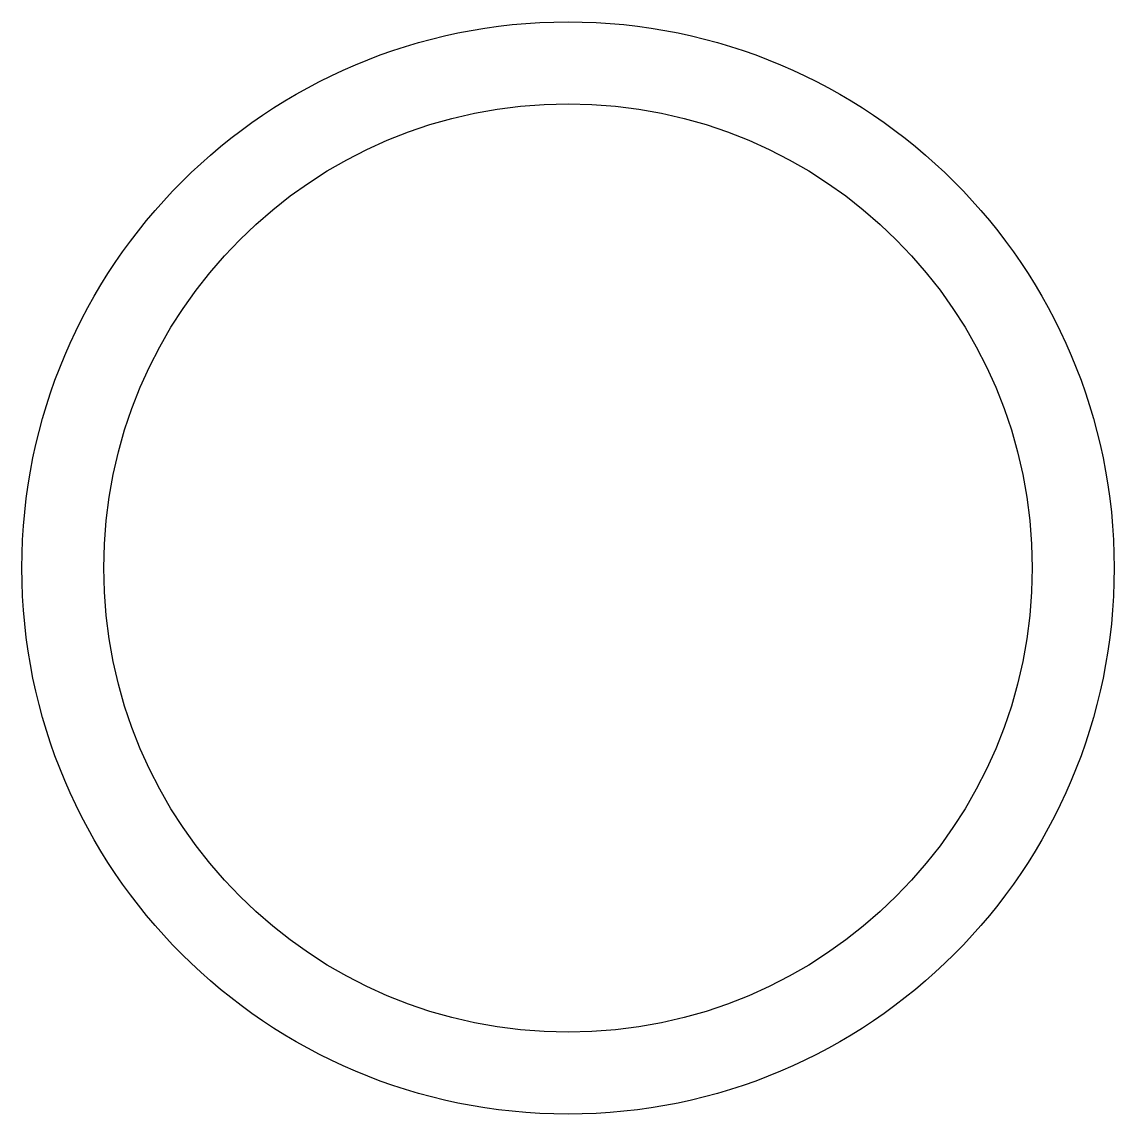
# Model space of a CAD drawing. Extents: x 749.1 to 789.1, y 336.9 to 376.9.
import ezdxf

# ---------------------------------------------------------------- set-up
doc = ezdxf.new("R2010")
doc.units = 0
doc.header["$LTSCALE"] = 0.1
doc.layers.add('KERET', color=7, linetype='CONTINUOUS')

msp = doc.modelspace()

# ---------------------------------------------------------------- linework, layer by layer
at = {"layer": 'KERET', "ltscale": 0.2}
for radius in [20, 17]:
    msp.add_circle((769.096, 356.9), radius, dxfattribs=at)

doc.saveas('drawing.dxf')
